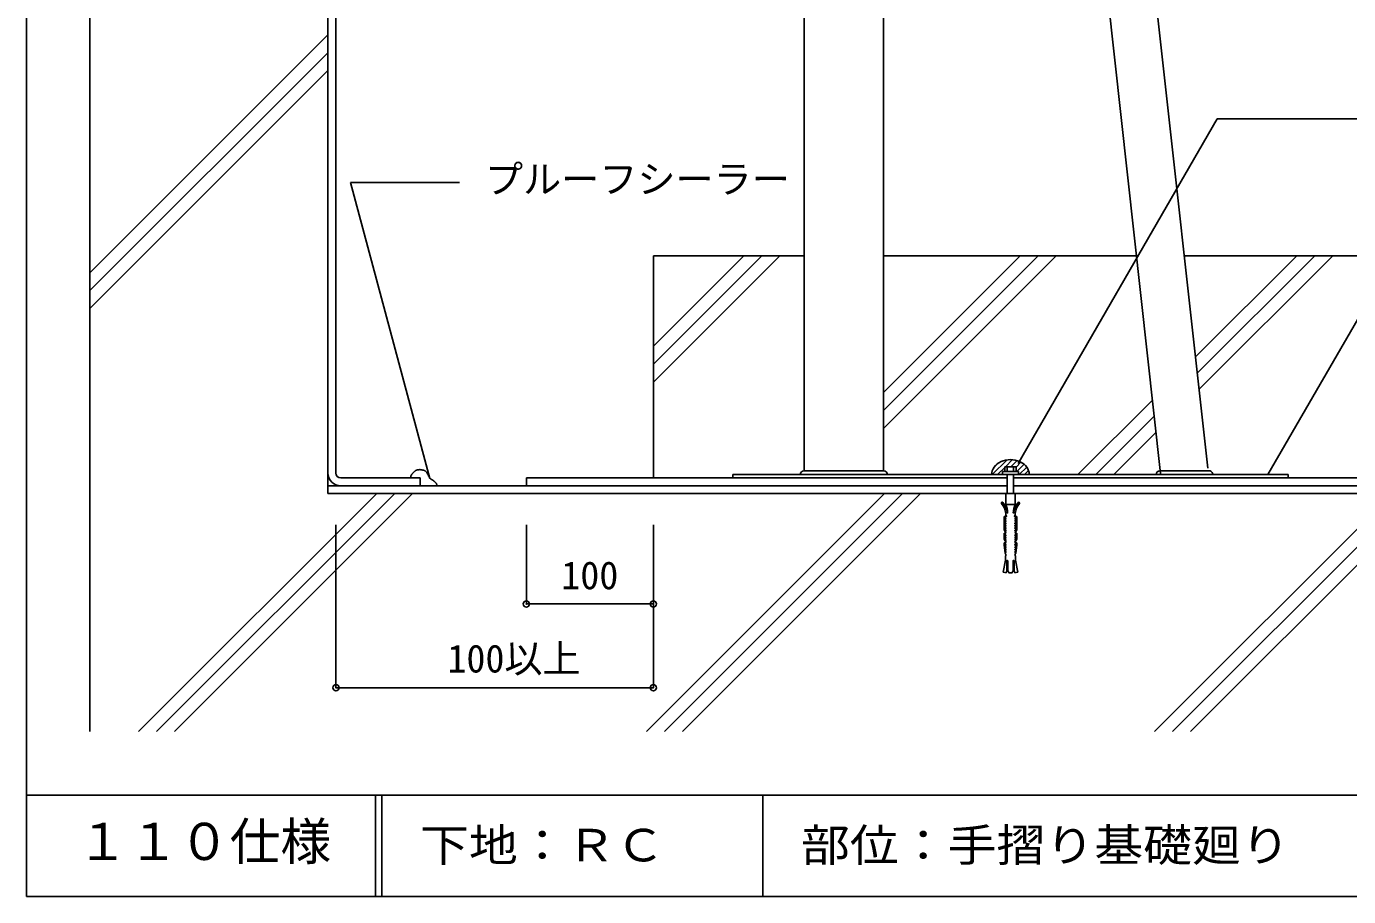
# Model space of a CAD drawing. Units: millimetres, scale not verified. Extents: x -663 to 617, y -983 to 985.
# Drawn here: x -663 to 170, y 41 to 589 of the extents above; entities that cross this region are included whole.
import ezdxf
from ezdxf.enums import TextEntityAlignment as Align

# ---------------------------------------------------------------- set-up
doc = ezdxf.new("R2010")
doc.units = ezdxf.units.MM
doc.header["$LTSCALE"] = 8
doc.header["$PDMODE"] = 32
doc.header["$PDSIZE"] = 4
for name, color, linetype in [('4-2', 7, 'Continuous'), ('4-3', 3, 'Continuous'), ('4-4', 2, 'Continuous'), ('4-7', 7, 'Continuous'), ('4-A', 7, 'Continuous'), ('4-B', 7, 'Continuous'), ('4-D', 4, 'Continuous'), ('4-E', 4, 'Continuous'), ('F-2', 7, 'Continuous'), ('F-5', 6, 'Continuous'), ('F-7', 1, 'Continuous'), ('F-A', 7, 'Continuous')]:
    doc.layers.add(name, color=color, linetype=linetype)
doc.styles.add('HG丸ｺﾞｼｯｸM-PRO', font='')
doc.styles.add('ＭＳ ゴシック', font='')
doc.styles.get('HG丸ｺﾞｼｯｸM-PRO').set_extended_font_data('HG丸ｺﾞｼｯｸM-PRO')
doc.styles.get('ＭＳ ゴシック').set_extended_font_data('MS Gothic')

msp = doc.modelspace()

# ---------------------------------------------------------------- linework, layer by layer
at = {"layer": '4-2'}
for p, q in [((-472.6, 684.891), (-472.6, 294.891)), ((-172.6, 444.891), (-172.6, 309.354)), ((-122.6, 444.891), (-122.6, 309.354)), ((-172.6, 309.354), (-122.6, 309.354)), ((-47.6, 308.891), (-37.6, 308.891)), ((-47.6, 306.891), (-47.6, 308.891)), ((-46.1, 311.891), (-39.1, 311.891)), ((-46.1, 308.891), (-46.1, 311.891)), ((-44.6, 308.891), (-44.6, 311.891)), ((-40.6, 308.891), (-40.6, 311.891)), ((-39.1, 308.891), (-39.1, 311.891)), ((-37.6, 306.891), (-37.6, 308.891)), ((51.507, 309.344), (82.167, 309.342)), ((-472.6, 299.891), (-414.6, 299.891)), ((-347.6, 299.891), (-44.6, 299.891)), ((-267.6, 304.891), (-44.6, 304.891)), ((-217.6, 306.891), (-217.6, 304.891)), ((-217.6, 306.891), (132.4, 306.891)), ((-40.6, 304.891), (182.4, 304.891)), ((-40.6, 299.891), (262.4, 299.891)), ((132.4, 306.891), (132.4, 304.891)), ((-472.6, 294.891), (577.4, 294.891))]:
    msp.add_line(p, q, dxfattribs=at)
for points in [[(-420.597, 304.891), (-420.579, 305.022), (-420.546, 305.247), (-420.508, 305.471), (-420.463, 305.691), (-420.408, 305.908), (-420.339, 306.119), (-420.291, 306.239), (-420.251, 306.331), (-420.172, 306.487), (-420.085, 306.639), (-419.991, 306.788), (-419.89, 306.933), (-419.786, 307.075), (-419.723, 307.157), (-419.649, 307.251), (-419.519, 307.412), (-419.386, 307.57), (-419.251, 307.725), (-419.114, 307.879), (-418.975, 308.031), (-418.893, 308.118), (-418.808, 308.209), (-418.658, 308.365), (-418.507, 308.518), (-418.352, 308.668), (-418.193, 308.815), (-418.029, 308.956), (-417.932, 309.036), (-417.844, 309.104), (-417.69, 309.218), (-417.531, 309.326), (-417.368, 309.427), (-417.2, 309.52), (-417.029, 309.603), (-416.927, 309.647), (-416.813, 309.692), (-416.613, 309.759), (-416.41, 309.816), (-416.203, 309.863)], [(-416.203, 309.863), (-415.994, 309.903), (-415.783, 309.936), (-415.66, 309.953), (-415.512, 309.972), (-415.255, 309.999), (-414.999, 310.018), (-414.743, 310.027), (-414.488, 310.025), (-414.234, 310.011), (-414.087, 309.997), (-413.98, 309.983), (-413.795, 309.954), (-413.611, 309.92), (-413.428, 309.882), (-413.243, 309.842), (-413.059, 309.801), (-412.951, 309.778), (-412.829, 309.753), (-412.618, 309.71), (-412.408, 309.664), (-412.202, 309.611), (-411.999, 309.549), (-411.802, 309.473), (-411.692, 309.421), (-411.593, 309.368), (-411.427, 309.265), (-411.269, 309.148), (-411.118, 309.02), (-410.975, 308.883), (-410.839, 308.738), (-410.764, 308.651), (-410.68, 308.548), (-410.541, 308.367), (-410.411, 308.181), (-410.288, 307.991), (-410.171, 307.797), (-410.058, 307.601), (-409.994, 307.486), (-409.926, 307.363)], [(-409.926, 307.363), (-409.812, 307.15), (-409.7, 306.935), (-409.589, 306.72), (-409.479, 306.504), (-409.368, 306.288), (-409.303, 306.163), (-409.214, 305.994), (-409.058, 305.705), (-408.893, 305.42), (-408.718, 305.143), (-408.53, 304.876), (-408.325, 304.624), (-408.197, 304.484), (-408.15, 304.437), (-408.069, 304.358), (-407.985, 304.281), (-407.898, 304.207), (-407.809, 304.136), (-407.718, 304.068), (-407.664, 304.03), (-407.574, 303.971), (-407.416, 303.874), (-407.254, 303.783), (-407.091, 303.694), (-406.929, 303.605), (-406.768, 303.513), (-406.676, 303.457), (-406.584, 303.398), (-406.428, 303.291), (-406.275, 303.178), (-406.126, 303.06), (-405.979, 302.94), (-405.833, 302.818), (-405.748, 302.747), (-405.642, 302.657), (-405.461, 302.502), (-405.281, 302.345), (-405.106, 302.183), (-404.936, 302.017)], [(-404.936, 302.017), (-404.773, 301.844), (-404.682, 301.739), (-404.63, 301.677), (-404.544, 301.568), (-404.461, 301.455), (-404.384, 301.34), (-404.311, 301.222), (-404.244, 301.1), (-404.208, 301.029), (-404.161, 300.927), (-404.09, 300.748), (-404.028, 300.566), (-403.973, 300.38), (-403.924, 300.191), (-403.878, 300.002), (-403.852, 299.891)]]:
    msp.add_lwpolyline(points, dxfattribs=at)
for centre, radius, start, end in [((-172.6, 306.891), 2.462, 90, 180), ((-122.6, 306.891), 2.462, 0, 90), ((51.729, 306.891), 2.462, 95.17294, 180), ((82.4, 306.891), 2.462, 0, 95.4369), ((-464.6, 307.891), 8, 180, 270)]:
    msp.add_arc(centre, radius, start, end, dxfattribs=at)
msp.add_ellipse((-42.6, 306.891), major_axis=(11.867, 0), ratio=0.8, start_param=6.2831853, end_param=9.424778, dxfattribs=at)
at = {"layer": '4-3'}
for p, q in [((-172.6, 725.578), (-172.6, 444.891)), ((-122.6, 725.578), (-122.6, 444.891))]:
    msp.add_line(p, q, dxfattribs=at)
at = {"layer": '4-4', "color": 3}
for p, q in [((5.705, 725.578), (51.928, 307.694)), ((35.888, 725.578), (81.746, 310.992))]:
    msp.add_line(p, q, dxfattribs=at)
at = {"layer": '4-4'}
for p, q in [((-467.6, 307.891), (-467.6, 684.891)), ((-622.6, 673.091), (-622.6, 144.891)), ((-267.6, 444.891), (-172.6, 444.891)), ((-267.6, 444.891), (-267.6, 304.891)), ((-122.6, 444.891), (36.752, 444.891)), ((66.935, 444.891), (182.4, 444.891)), ((-464.6, 304.891), (-414.6, 304.891)), ((-414.6, 304.891), (-414.6, 299.891)), ((-414.6, 299.891), (-347.6, 299.891)), ((-347.6, 304.891), (-347.6, 299.891)), ((-347.6, 304.891), (-267.6, 304.891))]:
    msp.add_line(p, q, dxfattribs=at)
msp.add_arc((-464.6, 307.891), 3, 180, 270, dxfattribs=at)
at = {"layer": '4-7'}
for p, q in [((-44.6, 306.891), (-44.6, 294.891)), ((-40.6, 306.891), (-40.6, 294.891)), ((-45.605, 291.926), (-45.605, 294.891)), ((-39.6, 294.891), (-45.6, 294.891)), ((-45.6, 291.905), (-45.6, 287.922)), ((-39.6, 291.905), (-39.6, 287.922)), ((-39.595, 291.926), (-39.595, 294.891)), ((-42.6, 288.141), (-45.6, 288.141)), ((-39.6, 288.141), (-42.6, 288.141)), ((-46.6, 280.391), (-46.6, 272.104)), ((-45.283, 280.391), (-46.6, 280.391)), ((-45.583, 278.891), (-45.9, 278.891)), ((-45.583, 277.391), (-45.9, 277.391)), ((-45.583, 275.891), (-45.9, 275.891)), ((-45.6, 282.444), (-45.6, 281.391)), ((-45.6, 281.391), (-45.153, 280.616)), ((-39.6, 281.391), (-40.048, 280.616)), ((-39.918, 280.391), (-38.6, 280.391)), ((-39.3, 279.891), (-39.748, 279.116)), ((-39.618, 278.891), (-39.3, 278.891)), ((-39.618, 277.391), (-39.3, 277.391)), ((-39.618, 275.891), (-39.3, 275.891)), ((-39.6, 282.444), (-39.6, 281.391)), ((-39.3, 280.391), (-39.3, 279.891)), ((-38.6, 280.391), (-38.6, 272.104)), ((-45.9, 270.891), (-46.6, 272.104)), ((-46.6, 269.891), (-46.6, 266.104)), ((-45.9, 269.891), (-46.6, 269.891)), ((-45.9, 274.391), (-45.583, 274.391)), ((-45.9, 272.891), (-45.583, 272.891)), ((-45.9, 271.391), (-45.9, 270.891)), ((-45.9, 271.391), (-45.583, 271.391)), ((-45.9, 269.891), (-45.9, 269.391)), ((-45.9, 269.391), (-45.453, 268.616)), ((-45.9, 268.391), (-45.9, 267.891)), ((-45.583, 268.391), (-45.9, 268.391)), ((-45.9, 267.891), (-45.453, 267.116)), ((-45.9, 266.891), (-45.9, 266.391)), ((-45.583, 266.891), (-45.9, 266.891)), ((-39.3, 269.391), (-39.748, 268.616)), ((-39.3, 267.891), (-39.748, 267.116)), ((-39.3, 274.391), (-39.618, 274.391)), ((-39.3, 272.891), (-39.618, 272.891)), ((-39.3, 271.391), (-39.618, 271.391)), ((-39.618, 268.391), (-39.3, 268.391)), ((-39.618, 266.891), (-39.3, 266.891)), ((-39.3, 270.891), (-38.6, 272.104)), ((-39.3, 271.391), (-39.3, 270.891)), ((-39.3, 269.891), (-39.3, 269.391)), ((-39.3, 269.891), (-38.6, 269.891)), ((-39.3, 268.391), (-39.3, 267.891)), ((-39.3, 266.891), (-39.3, 266.391)), ((-38.6, 269.891), (-38.6, 266.104)), ((-45.9, 264.891), (-46.6, 266.104)), ((-46.6, 263.891), (-46.6, 262.372)), ((-45.9, 263.891), (-46.6, 263.891)), ((-45.9, 257.391), (-46.6, 262.372)), ((-45.9, 266.391), (-45.453, 265.616)), ((-45.9, 265.391), (-45.9, 264.891)), ((-45.583, 265.391), (-45.9, 265.391)), ((-45.9, 263.891), (-45.9, 263.391)), ((-45.9, 263.391), (-45.453, 262.616)), ((-45.9, 261.891), (-45.9, 262.391)), ((-45.583, 262.391), (-45.9, 262.391)), ((-45.9, 261.891), (-45.453, 261.116)), ((-45.9, 260.891), (-45.9, 260.391)), ((-45.9, 260.891), (-45.583, 260.891)), ((-45.9, 260.391), (-45.453, 259.616)), ((-45.9, 259.391), (-45.9, 258.891)), ((-45.9, 259.391), (-45.583, 259.391)), ((-45.9, 258.891), (-45.453, 258.116)), ((-39.3, 266.391), (-39.748, 265.616)), ((-39.3, 263.391), (-39.748, 262.616)), ((-39.3, 261.891), (-39.748, 261.116)), ((-39.3, 260.391), (-39.748, 259.616)), ((-39.3, 258.891), (-39.748, 258.116)), ((-39.618, 265.391), (-39.3, 265.391)), ((-39.618, 262.391), (-39.3, 262.391)), ((-39.3, 260.891), (-39.618, 260.891)), ((-39.3, 259.391), (-39.618, 259.391)), ((-39.3, 264.891), (-38.6, 266.104)), ((-39.3, 265.391), (-39.3, 264.891)), ((-39.3, 263.891), (-39.3, 263.391)), ((-39.3, 263.891), (-38.6, 263.891)), ((-39.3, 261.891), (-39.3, 262.391)), ((-39.3, 257.391), (-38.6, 262.372)), ((-39.3, 260.891), (-39.3, 260.391)), ((-39.3, 259.391), (-39.3, 258.891)), ((-38.6, 263.891), (-38.6, 262.372)), ((-47.151, 245.382), (-45.75, 252.891)), ((-45.9, 257.891), (-45.583, 257.891)), ((-45.75, 255.641), (-45.75, 252.891)), ((-45.6, 255.641), (-45.75, 255.641)), ((-45.6, 256.391), (-45.6, 255.641)), ((-44.848, 246.657), (-44.848, 252.541)), ((-44.353, 246.537), (-44.353, 252.541)), ((-40.353, 246.657), (-40.353, 252.541)), ((-39.3, 257.391), (-39.748, 256.616)), ((-39.3, 257.891), (-39.618, 257.891)), ((-39.6, 256.391), (-39.6, 255.641)), ((-39.45, 255.641), (-39.6, 255.641)), ((-39.45, 255.641), (-39.45, 252.891)), ((-38.049, 245.382), (-39.45, 252.891)), ((-39.3, 257.891), (-39.3, 257.391)), ((-45.321, 244.891), (-47.151, 245.382)), ((-44.848, 246.657), (-45.321, 244.891)), ((-44.353, 246.537), (-43.673, 244.891)), ((-43.673, 244.891), (-41.527, 244.891)), ((-40.848, 246.537), (-41.527, 244.891)), ((-40.353, 246.657), (-39.88, 244.891)), ((-39.88, 244.891), (-38.049, 245.382))]:
    msp.add_line(p, q, dxfattribs=at)
for points in [[(-45.9, 280.391), (-45.9, 279.891), (-45.453, 279.116)], [(-45.9, 278.891), (-45.9, 278.391), (-45.453, 277.616)], [(-45.9, 277.391), (-45.9, 276.891), (-45.453, 276.116)], [(-45.9, 275.891), (-45.9, 275.391), (-45.453, 274.616)], [(-39.3, 278.891), (-39.3, 278.391), (-39.748, 277.616)], [(-39.3, 277.391), (-39.3, 276.891), (-39.748, 276.116)], [(-39.3, 275.891), (-39.3, 275.391), (-39.748, 274.616)], [(-45.9, 274.391), (-45.9, 273.891), (-45.453, 273.116)], [(-45.9, 272.891), (-45.9, 272.391), (-45.453, 271.616)], [(-39.3, 274.391), (-39.3, 273.891), (-39.748, 273.116)], [(-39.3, 272.891), (-39.3, 272.391), (-39.748, 271.616)], [(-45.9, 257.891), (-45.9, 257.391), (-45.453, 256.616)], [(-44.848, 252.541), (-44.802, 252.743), (-44.6, 252.891), (-44.398, 252.743), (-44.353, 252.541)], [(-40.848, 246.537), (-40.848, 252.541), (-40.802, 252.743), (-40.6, 252.891), (-40.398, 252.743), (-40.353, 252.541)]]:
    msp.add_lwpolyline(points, dxfattribs=at)
for centre, radius, start, end in [((-47.85, 288.949), 0.5, 40.65724, 220.65725), ((-56.65, 281.391), 11.1, 5.44032, 40.65725), ((-56.65, 281.391), 12.1, 6.65707, 40.65725), ((-56.4, 282.691), 12, 0.61518, 25.84193), ((-28.8, 282.691), 12, 154.15807, 179.38482), ((-28.55, 281.391), 12.1, 139.34274, 173.34293), ((-28.55, 281.391), 11.1, 139.34274, 174.55968), ((-37.35, 288.949), 0.5, 319.34306, 139.34242), ((-45.583, 279.041), 0.15, 270, 30), ((-45.583, 277.541), 0.15, 270, 30), ((-45.583, 276.041), 0.15, 270, 30), ((-45.283, 280.541), 0.15, 270, 30), ((-44.516, 282.807), 0.116, 186.65595, 0.00114), ((-40.684, 282.807), 0.116, 179.99886, 353.34405), ((-39.918, 280.541), 0.15, 150, 270), ((-39.618, 279.041), 0.15, 150, 270), ((-39.618, 277.541), 0.15, 150, 270), ((-39.618, 276.041), 0.15, 150, 270), ((-45.9, 270.391), 0.5, 269.99996, 90), ((-45.583, 274.541), 0.15, 270, 30), ((-45.583, 273.041), 0.15, 270, 30), ((-45.583, 271.541), 0.15, 270, 30), ((-45.583, 268.541), 0.15, 270, 30), ((-45.583, 267.041), 0.15, 270, 30), ((-39.3, 270.391), 0.5, 90, 270.00004), ((-39.618, 274.541), 0.15, 150, 270), ((-39.618, 273.041), 0.15, 150, 270), ((-39.618, 271.541), 0.15, 150, 270), ((-39.618, 268.541), 0.15, 150, 270), ((-39.618, 267.041), 0.15, 150, 270), ((-45.9, 264.391), 0.5, 270, 90), ((-45.583, 265.541), 0.15, 270, 30), ((-45.583, 262.541), 0.15, 270, 30), ((-45.583, 261.041), 0.15, 270, 30), ((-45.583, 259.541), 0.15, 270, 30), ((-39.3, 264.391), 0.5, 90, 270), ((-39.618, 265.541), 0.15, 150, 270), ((-39.618, 262.541), 0.15, 150, 270), ((-39.618, 261.041), 0.15, 150, 270), ((-39.618, 259.541), 0.15, 150, 270), ((-45.583, 258.041), 0.15, 270, 30), ((-45.583, 256.541), 0.15, 270, 30), ((-39.618, 258.041), 0.15, 150, 270), ((-39.618, 256.541), 0.15, 150, 276.71617)]:
    msp.add_arc(centre, radius, start, end, dxfattribs=at)
at = {"layer": '4-A'}
for p, q in [((-37.793, 313.907), (87.592, 531.081)), ((284.524, 531.081), (87.592, 531.081)), ((-458.422, 491.081), (-408.389, 304.355)), ((-389.671, 491.081), (-458.422, 491.081)), ((119.613, 306.891), (225.955, 491.081))]:
    msp.add_line(p, q, dxfattribs=at)
at = {"layer": '4-B'}
for p, q in [((-467.6, 172.584), (-467.6, 275.268)), ((-347.6, 225.352), (-347.6, 275.268)), ((-267.6, 172.584), (-267.6, 275.268)), ((-347.6, 225.352), (-267.6, 225.352)), ((-467.6, 172.584), (-267.6, 172.584))]:
    msp.add_line(p, q, dxfattribs=at)
at = {"layer": '4-B', "color": 1}
for p in [(-347.6, 225.352), (-267.6, 225.352), (-467.6, 172.584), (-267.6, 172.584)]:
    msp.add_point(p, dxfattribs=at)
at = {"layer": '4-D'}
for p, q in [((-54.078, 306.891), (-44.741, 316.229)), ((-53.193, 311.171), (-50.144, 314.219)), ((-50.684, 306.891), (-46.1, 311.475)), ((-45.684, 311.891), (-41.252, 316.323)), ((-42.29, 311.891), (-38.409, 315.773)), ((-39.1, 311.687), (-36.004, 314.783)), ((-38.502, 308.891), (-33.979, 313.414)), ((-37.108, 306.891), (-32.339, 311.66)), ((-33.714, 306.891), (-31.168, 309.437))]:
    msp.add_line(p, q, dxfattribs=at)
at = {"layer": '4-E'}
for p, q in [((-622.6, 434.185), (-472.6, 584.185)), ((-622.6, 422.871), (-472.6, 572.871)), ((-622.6, 411.557), (-472.6, 561.557)), ((-267.6, 387.902), (-210.611, 444.891)), ((-267.6, 365.275), (-187.984, 444.891)), ((-267.6, 376.589), (-199.298, 444.891)), ((-122.6, 358.686), (-36.395, 444.891)), ((-122.6, 336.058), (-13.767, 444.891)), ((-122.6, 347.372), (-25.081, 444.891)), ((73.995, 381.065), (137.822, 444.891)), ((75.122, 370.878), (149.135, 444.891)), ((76.249, 360.691), (160.449, 444.891)), ((-0.178, 306.891), (46.818, 353.888)), ((11.135, 306.891), (47.945, 343.701)), ((22.449, 306.891), (49.072, 333.514)), ((-591.894, 144.891), (-441.894, 294.891)), ((-580.58, 144.891), (-430.58, 294.891)), ((-569.266, 144.891), (-419.266, 294.891)), ((-271.894, 144.891), (-121.894, 294.891)), ((-260.58, 144.891), (-110.58, 294.891)), ((-249.266, 144.891), (-99.266, 294.891)), ((48.106, 144.891), (198.106, 294.891)), ((59.42, 144.891), (209.42, 294.891)), ((70.734, 144.891), (220.734, 294.891))]:
    msp.add_line(p, q, dxfattribs=at)
at = {"layer": 'F-2'}
msp.add_line((-198.6, 104.891), (-198.6, 40.891), dxfattribs=at)
at = {"layer": 'F-5'}
for p, q in [((-662.6, 104.891), (617.4, 104.891)), ((-442.6, 104.891), (-442.6, 40.891)), ((-438.6, 104.891), (-438.6, 40.891))]:
    msp.add_line(p, q, dxfattribs=at)
at = {"layer": 'F-7'}
for p, q in [((-662.6, 984.891), (-662.6, 40.891)), ((-662.6, 40.891), (617.4, 40.891))]:
    msp.add_line(p, q, dxfattribs=at)

# ---------------------------------------------------------------- texts
at = {"layer": '4-A', "style": 'ＭＳ ゴシック'}
msp.add_text('プルーフシーラー', height=17.6, dxfattribs=at).set_placement((-373.671, 479.081), align=Align.BOTTOM_LEFT)
at = {"layer": '4-B', "style": 'ＭＳ ゴシック'}
for s, p in [('100', (-325.6, 229.352)), ('100以上', (-397.357, 176.863))]:
    msp.add_text(s, height=17.6, dxfattribs=at).set_placement(p, align=Align.BOTTOM_LEFT)
at = {"layer": 'F-A', "style": 'HG丸ｺﾞｼｯｸM-PRO'}
msp.add_text('１１０仕様', height=23.46, dxfattribs=at).set_placement((-630.6, 56.891), align=Align.BOTTOM_LEFT)
at = {"layer": 'F-A', "style": 'HG丸ｺﾞｼｯｸM-PRO', "width": 1.1}
for s, p in [('下地：ＲＣ', (-414.6, 56.891)), ('部位：手摺り基礎廻り', (-174.6, 56.891))]:
    msp.add_text(s, height=20.53, dxfattribs=at).set_placement(p, align=Align.BOTTOM_LEFT)

doc.saveas('drawing.dxf')
